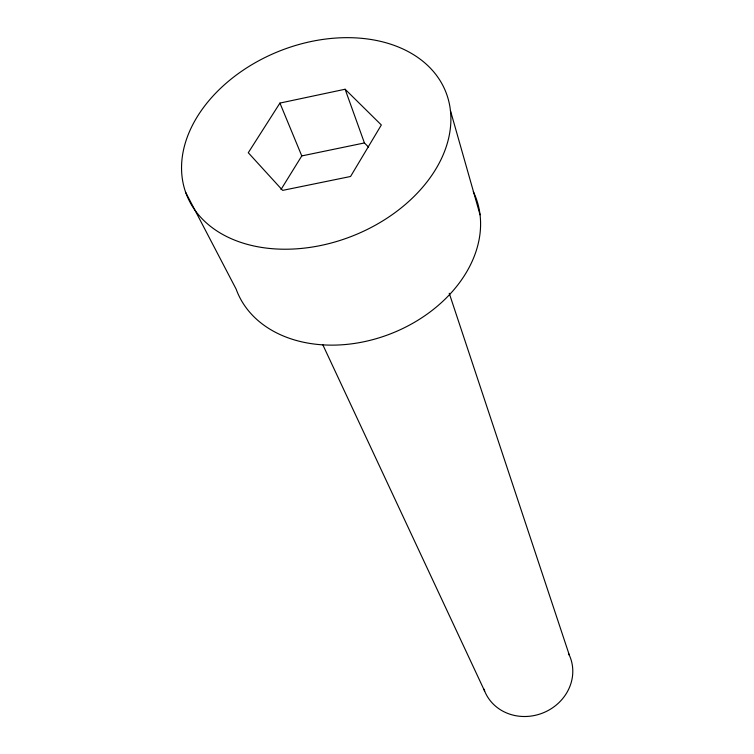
<?xml version="1.0" encoding="UTF-8"?>
<svg xmlns="http://www.w3.org/2000/svg" width="754" height="754" viewBox="0 0 754 754"><rect width="100%" height="100%" fill="white"/><g stroke="black" fill="none" stroke-linecap="round" stroke-linejoin="round"><path stroke-width="1.13" d="M280.978 189.556L301.779 155.918L364.427 142.94L368.508 147.058M279.932 103.081L248.283 152.723L282.646 190.385L350.563 176.483L381.336 124.975L345.115 89.245L279.932 103.081L301.779 155.918M185.682 192.402L236.125 289.102A128.312 96.352 -21.7 0 0 393.579 332.618A128.312 96.352 -21.7 0 0 473.286 191.61M322.778 344.701L484.662 691.107M345.115 89.245L364.427 142.94M449.233 293.278L569.449 655.471M450.43 110.574A139.452 99.415 -21.7 0 1 258.82 246.954A139.452 99.415 -21.7 0 1 239.414 72.799A139.452 99.415 -21.7 0 1 450.43 110.574L480.053 214.815M568.507 653.501A45.994 42.035 -21.7 0 1 543.757 712.605A45.994 42.035 -21.7 0 1 483.898 689.062"/></g></svg>
